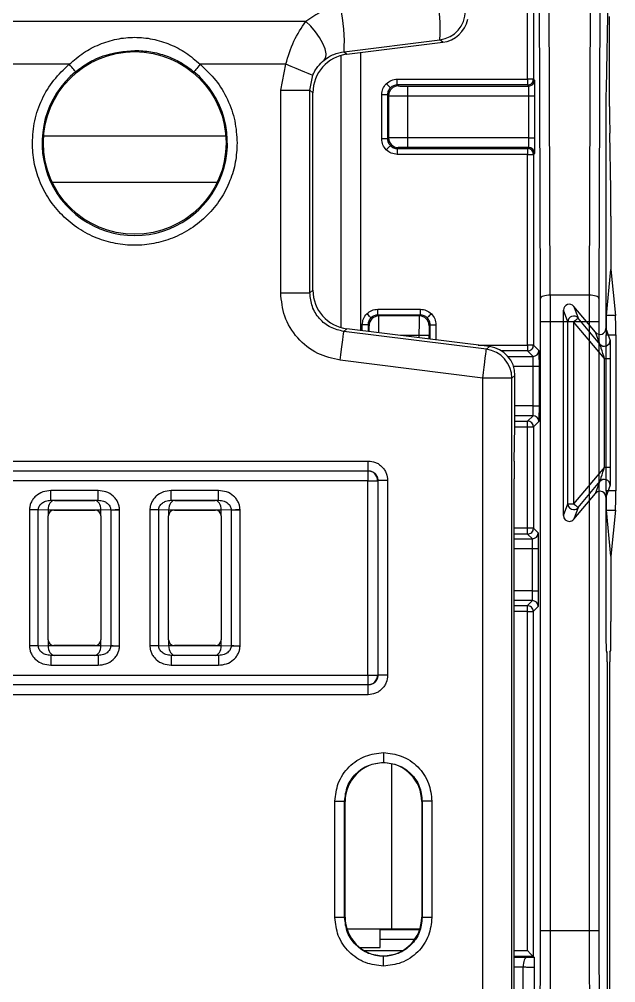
# Model space of a CAD drawing. Header units: inches. Extents: x 897.4 to 914.4, y -8.5 to 2.5.
# Drawn here: x 906.496 to 907.101, y -0.072 to 0.905 of the extents above; entities that cross this region are included whole.
import ezdxf

# ---------------------------------------------------------------- set-up
doc = ezdxf.new("R2010")
doc.units = ezdxf.units.IN
doc.header["$LTSCALE"] = 4
doc.header["$MEASUREMENT"] = 0
doc.layers.get('0').update_dxf_attribs({"linetype": 'CONTINUOUS'})

msp = doc.modelspace()

# ---------------------------------------------------------------- linework, layer by layer
for p, q in [((907.02452, 0.62168), (907.02339, 0.97779)), ((907.03436, 0.62504), (907.03323, 0.98116)), ((907.07495, 0.98116), (907.07382, 0.62504)), ((907.08479, 0.97779), (907.08366, 0.62168)), ((907.01145, 0.84402), (907.01145, 0.96661)), ((907.01735, 0.96661), (907.01735, 0.84402)), ((907.093, 0.94674), (907.0909, 0.83413)), ((906.7867, 0.90259), (906.43998, 0.90259)), ((906.8254, 0.87186), (906.9226, 0.88394)), ((906.82834, 0.86926), (906.92547, 0.8814)), ((906.92547, 0.8814), (906.9226, 0.88394)), ((907.0945, 0.81614), (907.0945, 0.8808)), ((906.8254, 0.87186), (906.82834, 0.86926)), ((906.8423, 0.58922), (906.8423, 0.87101)), ((906.82222, 0.868), (906.82222, 0.59223)), ((906.54706, 0.85913), (906.46027, 0.85913)), ((906.76641, 0.85913), (906.67962, 0.85913)), ((906.76123, 0.83293), (906.76641, 0.85913)), ((906.79076, 0.83293), (906.79372, 0.8479)), ((906.87936, 0.83811), (906.87936, 0.84402)), ((906.87936, 0.84402), (907.01145, 0.84402)), ((907.01145, 0.84402), (907.01145, 0.83811)), ((907.01735, 0.84402), (907.01145, 0.84402)), ((907.01735, 0.84402), (907.01842, 0.84295)), ((906.76123, 0.6273), (906.76123, 0.83293)), ((906.76123, 0.83293), (906.79076, 0.83293)), ((906.79076, 0.6273), (906.79076, 0.83293)), ((906.79385, 0.8302), (906.79076, 0.83293)), ((907.01145, 0.83811), (906.87936, 0.83811)), ((906.87936, 0.83811), (906.88034, 0.83713)), ((906.89018, 0.8272), (906.89018, 0.83704)), ((906.89018, 0.83704), (907.01251, 0.83704)), ((907.01251, 0.83704), (907.01145, 0.83811)), ((906.79385, 0.63003), (906.79385, 0.8302)), ((906.86952, 0.82827), (906.86361, 0.82827)), ((906.86361, 0.78353), (906.86361, 0.82827)), ((906.86952, 0.82827), (906.8705, 0.82729)), ((906.86952, 0.82827), (906.86952, 0.78353)), ((906.8705, 0.82729), (906.8705, 0.78452)), ((906.89018, 0.7846), (906.89018, 0.8272)), ((906.89018, 0.8272), (907.01265, 0.8272)), ((907.01265, 0.8272), (907.01855, 0.8272)), ((907.01265, 0.7846), (907.01265, 0.8272)), ((907.01855, 0.8272), (907.01855, 0.7846)), ((907.09075, 0.80737), (907.09075, 0.59114)), ((906.52101, 0.78641), (906.70567, 0.78641)), ((906.86952, 0.78353), (906.86361, 0.78353)), ((906.8705, 0.78452), (906.86952, 0.78353)), ((907.01265, 0.7846), (906.89018, 0.7846)), ((906.89018, 0.77476), (906.89018, 0.7846)), ((907.01265, 0.7846), (907.01855, 0.7846)), ((907.09572, 0.73184), (907.09465, 0.78937)), ((906.88034, 0.77467), (906.87936, 0.77369)), ((906.87936, 0.77369), (907.01145, 0.77369)), ((906.87936, 0.77369), (906.87936, 0.76779)), ((907.01251, 0.77476), (906.89018, 0.77476)), ((907.01145, 0.77369), (907.01251, 0.77476)), ((907.01145, 0.77369), (907.01145, 0.76779)), ((907.01145, 0.76779), (906.87936, 0.76779)), ((907.01145, 0.76779), (907.01735, 0.76779)), ((907.01145, 0.57433), (907.01145, 0.76779)), ((907.01842, 0.76885), (907.01735, 0.76779)), ((907.01735, 0.76779), (907.01735, 0.57433)), ((906.69678, 0.73917), (906.52989, 0.73917)), ((907.09587, 0.70508), (907.09587, 0.65116)), ((907.0912, 0.60437), (907.09587, 0.65116)), ((907.09587, 0.65116), (907.10054, 0.60437)), ((906.76123, 0.6273), (906.79076, 0.6273)), ((906.79076, 0.6273), (906.79385, 0.63003)), ((907.02455, 0.59813), (907.02452, 0.62168)), ((907.03436, 0.62504), (907.0344, 0.59813)), ((907.07382, 0.62504), (907.03436, 0.62504)), ((907.07382, 0.62504), (907.07378, 0.59813)), ((907.08366, 0.62168), (907.08362, 0.59813)), ((906.85965, 0.60487), (906.85965, 0.61077)), ((906.85965, 0.61077), (906.90276, 0.61077)), ((906.90276, 0.60487), (906.90276, 0.61077)), ((907.05217, 0.59789), (907.0478, 0.60987)), ((907.0478, 0.40154), (907.0478, 0.60987)), ((907.05823, 0.61366), (907.06259, 0.60168)), ((907.08032, 0.58734), (907.05823, 0.61366)), ((906.86063, 0.60389), (906.85965, 0.60487)), ((906.90276, 0.60487), (906.85965, 0.60487)), ((906.90178, 0.60389), (906.86063, 0.60389)), ((906.90276, 0.60487), (906.90178, 0.60389)), ((907.02455, -0.0195), (907.02455, 0.59813)), ((907.0344, 0.59813), (907.02455, 0.59813)), ((907.0344, 0.59813), (907.0344, -0.0195)), ((907.07378, 0.59813), (907.0344, 0.59813)), ((907.05807, 0.59789), (907.05217, 0.59789)), ((907.05217, 0.41352), (907.05217, 0.59789)), ((907.08931, 0.56066), (907.05807, 0.59789)), ((907.05807, 0.59789), (907.05807, 0.41352)), ((907.08468, 0.57536), (907.06259, 0.60168)), ((907.07378, 0.59813), (907.07378, -0.0195)), ((907.08362, 0.59813), (907.07378, 0.59813)), ((907.08362, 0.59813), (907.08362, -0.0195)), ((907.10054, 0.60437), (907.0912, 0.60437)), ((906.82834, 0.59097), (906.82525, 0.58823)), ((906.96962, 0.57019), (906.82525, 0.58823)), ((906.97271, 0.57292), (906.82834, 0.59097)), ((906.84981, 0.59502), (906.8439, 0.59502)), ((906.8439, 0.58902), (906.8439, 0.59502)), ((906.85079, 0.59404), (906.84981, 0.59502)), ((906.84981, 0.59502), (906.84981, 0.58828)), ((906.9126, 0.59502), (906.91162, 0.59404)), ((906.9126, 0.59502), (906.9185, 0.59502)), ((906.9126, 0.58043), (906.9126, 0.59502)), ((906.9185, 0.59502), (906.9185, 0.57969)), ((907.08468, 0.57536), (907.08032, 0.58734)), ((907.09075, 0.59114), (907.09511, 0.57916)), ((906.90169, 0.5842), (906.88246, 0.5842)), ((906.91153, 0.5842), (906.90169, 0.5842)), ((906.90169, 0.5818), (906.90169, 0.5842)), ((906.91153, 0.58057), (906.91153, 0.5842)), ((907.09105, 0.42665), (907.09105, 0.58476)), ((907.09105, 0.58476), (907.10069, 0.58476)), ((907.10069, 0.58476), (907.10069, 0.42665)), ((906.96141, 0.57433), (907.01145, 0.57433)), ((906.96962, 0.57019), (906.97271, 0.57292)), ((907.01145, 0.56843), (906.98507, 0.56843)), ((907.01735, 0.57433), (907.01145, 0.57433)), ((907.01145, 0.57433), (907.01145, 0.56843)), ((907.01693, 0.56294), (907.01145, 0.56843)), ((907.01735, 0.57433), (907.02284, 0.56885)), ((906.96596, 0.54089), (906.82158, 0.55894)), ((906.99138, 0.56294), (907.01693, 0.56294)), ((907.08931, 0.56066), (907.09521, 0.56066)), ((907.08931, 0.45075), (907.08931, 0.56066)), ((907.09521, 0.56066), (907.09521, 0.45075)), ((906.99702, 0.5531), (907.01707, 0.5531)), ((907.01707, 0.5531), (907.02297, 0.5531)), ((907.01707, 0.51264), (907.01707, 0.5531)), ((907.02297, 0.5531), (907.02297, 0.51264)), ((906.96596, -0.47437), (906.96596, 0.54089)), ((906.99548, 0.54089), (906.96596, 0.54089)), ((906.99858, 0.54362), (906.99548, 0.54089)), ((906.99548, -0.47539), (906.99548, 0.54089)), ((906.99858, 0.5099), (906.99858, 0.54362)), ((907.01707, 0.51264), (906.99858, 0.51264)), ((907.01707, 0.51264), (907.02297, 0.51264)), ((907.01693, 0.5028), (906.99857, 0.5028)), ((907.01145, 0.49731), (907.01693, 0.5028)), ((906.99782, 0.45676), (906.99848, 0.49206)), ((906.99847, 0.49141), (907.01145, 0.49141)), ((906.99854, 0.49731), (907.01145, 0.49731)), ((907.01145, 0.49141), (907.01145, 0.49731)), ((907.01145, 0.49141), (907.01735, 0.49141)), ((907.01145, 0.3887), (907.01145, 0.49141)), ((907.02284, 0.49689), (907.01735, 0.49141)), ((907.01735, 0.49141), (907.01735, 0.3887)), ((906.37677, 0.45684), (906.8499, 0.45684)), ((906.8499, 0.44699), (906.8499, 0.45684)), ((907.08931, 0.45075), (907.05807, 0.41352)), ((907.08931, 0.45075), (907.09521, 0.45075)), ((906.37677, 0.44699), (906.8499, 0.44699)), ((906.37703, 0.44673), (906.84965, 0.44673)), ((906.84965, 0.44673), (906.8499, 0.44699)), ((906.84965, 0.44673), (906.84965, 0.43689)), ((906.84965, 0.43689), (906.37703, 0.43689)), ((906.84965, 0.43689), (906.85949, 0.43689)), ((906.84965, 0.23987), (906.84965, 0.43689)), ((906.85975, 0.43715), (906.85949, 0.43689)), ((906.85949, 0.43689), (906.85949, 0.23987)), ((906.85975, 0.43715), (906.85975, 0.23961)), ((906.86959, 0.43715), (906.85975, 0.43715)), ((906.86959, 0.43715), (906.86959, 0.23961)), ((906.99772, -0.09686), (906.99772, 0.43892)), ((907.06259, 0.40973), (907.08468, 0.43605)), ((907.08032, 0.42407), (907.08468, 0.43605)), ((907.09511, 0.43225), (907.09075, 0.42027)), ((906.57632, 0.42688), (906.52832, 0.42688)), ((906.52832, 0.41704), (906.52832, 0.42688)), ((906.57632, 0.41704), (906.57632, 0.42688)), ((906.69836, 0.42688), (906.65036, 0.42688)), ((906.65036, 0.41704), (906.65036, 0.42688)), ((906.69836, 0.41704), (906.69836, 0.42688)), ((907.05823, 0.39775), (907.08032, 0.42407)), ((907.09075, 0.42027), (907.09075, 0.29417)), ((907.10069, 0.42665), (907.09105, 0.42665)), ((906.52832, 0.41704), (906.57632, 0.41704)), ((906.52832, 0.41704), (906.53188, 0.41697)), ((906.53188, 0.41697), (906.57275, 0.41697)), ((906.57275, 0.41697), (906.57632, 0.41704)), ((906.65036, 0.41704), (906.69836, 0.41704)), ((906.65036, 0.41704), (906.65393, 0.41697)), ((906.65393, 0.41697), (906.6948, 0.41697)), ((906.6948, 0.41697), (906.69836, 0.41704)), ((907.0478, 0.40154), (907.05217, 0.41352)), ((907.05217, 0.41352), (907.05807, 0.41352)), ((906.50668, 0.40727), (906.50668, 0.2695)), ((906.5156, 0.40727), (906.50668, 0.40727)), ((906.5156, 0.2695), (906.5156, 0.40727)), ((906.52561, 0.40708), (906.5156, 0.40727)), ((906.57902, 0.40713), (906.52561, 0.40713)), ((906.52561, 0.40708), (906.52561, 0.4011)), ((906.52561, 0.27567), (906.52561, 0.4011)), ((906.53152, 0.407), (906.57311, 0.407)), ((906.58904, 0.40727), (906.57902, 0.40708)), ((906.57902, 0.4011), (906.57902, 0.40708)), ((906.57902, 0.4011), (906.57902, 0.27567)), ((906.58903, 0.40743), (906.58904, 0.40727)), ((906.58904, 0.40727), (906.59796, 0.40727)), ((906.58904, 0.40727), (906.58904, 0.2695)), ((906.59796, 0.40727), (906.59795, 0.4076)), ((906.59796, 0.2695), (906.59796, 0.40727)), ((906.62872, 0.40727), (906.62872, 0.2695)), ((906.63764, 0.40727), (906.62872, 0.40727)), ((906.63764, 0.2695), (906.63764, 0.40727)), ((906.64766, 0.40708), (906.63764, 0.40727)), ((906.70107, 0.40713), (906.64766, 0.40713)), ((906.64766, 0.40708), (906.64766, 0.4011)), ((906.64766, 0.27567), (906.64766, 0.4011)), ((906.65357, 0.407), (906.69516, 0.407)), ((906.71108, 0.40727), (906.70107, 0.40708)), ((906.70107, 0.4011), (906.70107, 0.40708)), ((906.70107, 0.4011), (906.70107, 0.27567)), ((906.71108, 0.40743), (906.71108, 0.40727)), ((906.71108, 0.40727), (906.72, 0.40727)), ((906.71108, 0.40727), (906.71108, 0.2695)), ((906.72, 0.40727), (906.72, 0.4076)), ((906.72, 0.2695), (906.72, 0.40727)), ((907.06259, 0.40973), (907.05823, 0.39775)), ((907.09587, 0.36025), (907.0912, 0.40704)), ((907.0912, 0.40704), (907.10054, 0.40704)), ((907.10054, 0.40704), (907.09587, 0.36025)), ((907.01145, 0.3887), (906.99772, 0.3887)), ((907.01145, 0.3828), (906.99772, 0.3828)), ((907.01145, 0.3828), (907.01145, 0.3887)), ((907.01735, 0.3887), (907.01145, 0.3887)), ((907.01624, 0.378), (907.01145, 0.3828)), ((907.01735, 0.3887), (907.02215, 0.3839)), ((906.99772, 0.378), (907.01624, 0.378)), ((906.99772, 0.36816), (907.01638, 0.36816)), ((907.01638, 0.36816), (907.02228, 0.36816)), ((907.01638, 0.32514), (907.01638, 0.36816)), ((907.02228, 0.36816), (907.02228, 0.32514)), ((907.09587, 0.36025), (907.09587, 0.29417)), ((907.01638, 0.32514), (906.99772, 0.32514)), ((907.01638, 0.32514), (907.02228, 0.32514)), ((907.01624, 0.3153), (906.99772, 0.3153)), ((907.01123, 0.31028), (907.01624, 0.3153)), ((906.99772, 0.31028), (907.01123, 0.31028)), ((907.01123, 0.30438), (906.99772, 0.30438)), ((907.01123, 0.30438), (907.01123, 0.31028)), ((907.01123, 0.30438), (907.01713, 0.30438)), ((907.01123, -0.03962), (907.01123, 0.30438)), ((907.02215, 0.3094), (907.01713, 0.30438)), ((907.01713, 0.30438), (907.01713, -0.04553)), ((906.52561, 0.27567), (906.52561, 0.26969)), ((906.57902, 0.26969), (906.57902, 0.27567)), ((906.64766, 0.27567), (906.64766, 0.26969)), ((906.70107, 0.26969), (906.70107, 0.27567)), ((906.5156, 0.2695), (906.50668, 0.2695)), ((906.5156, 0.2695), (906.52561, 0.26969)), ((906.52561, 0.26964), (906.57902, 0.26964)), ((906.57311, 0.26976), (906.53152, 0.26976)), ((906.57902, 0.26969), (906.58904, 0.2695)), ((906.58904, 0.2695), (906.58903, 0.26933)), ((906.58904, 0.2695), (906.59796, 0.2695)), ((906.59795, 0.26916), (906.59796, 0.2695)), ((906.63764, 0.2695), (906.62872, 0.2695)), ((906.63764, 0.2695), (906.64766, 0.26969)), ((906.64766, 0.26964), (906.70107, 0.26964)), ((906.69516, 0.26976), (906.65357, 0.26976)), ((906.70107, 0.26969), (906.71108, 0.2695)), ((906.71108, 0.2695), (906.71108, 0.26933)), ((906.71108, 0.2695), (906.72, 0.2695)), ((906.72, 0.26916), (906.72, 0.2695)), ((907.091, 0.26465), (907.09185, 0.26296)), ((907.09477, 0.26296), (907.09562, 0.26465)), ((906.53188, 0.25979), (906.52832, 0.25973)), ((906.57632, 0.25973), (906.52832, 0.25973)), ((906.52832, 0.25973), (906.52832, 0.24988)), ((906.57275, 0.25979), (906.53188, 0.25979)), ((906.57632, 0.25973), (906.57275, 0.25979)), ((906.57632, 0.25973), (906.57632, 0.24988)), ((906.65393, 0.25979), (906.65036, 0.25973)), ((906.69836, 0.25973), (906.65036, 0.25973)), ((906.65036, 0.25973), (906.65036, 0.24988)), ((906.6948, 0.25979), (906.65393, 0.25979)), ((906.69836, 0.25973), (906.6948, 0.25979)), ((906.69836, 0.25973), (906.69836, 0.24988)), ((906.52832, 0.24988), (906.57632, 0.24988)), ((906.65036, 0.24988), (906.69836, 0.24988)), ((907.09193, 0.25312), (907.09193, -0.14478)), ((907.09469, -0.14478), (907.09469, 0.25312)), ((906.37703, 0.23987), (906.84965, 0.23987)), ((906.84965, 0.23987), (906.85949, 0.23987)), ((906.84965, 0.23987), (906.84965, 0.23003)), ((906.85949, 0.23987), (906.85975, 0.23961)), ((906.86959, 0.23961), (906.85975, 0.23961)), ((906.8499, 0.22977), (906.37677, 0.22977)), ((906.84965, 0.23003), (906.37703, 0.23003)), ((906.8499, 0.22977), (906.84965, 0.23003)), ((906.8499, 0.21993), (906.8499, 0.22977)), ((906.8499, 0.21993), (906.37677, 0.21993)), ((906.86531, 0.15086), (906.86531, 0.15129)), ((906.87336, 0.14991), (906.87336, -0.01792)), ((906.81618, -0.00602), (906.81618, 0.11192)), ((906.81618, 0.11192), (906.82602, 0.11192)), ((906.82602, -0.00602), (906.82602, 0.11192)), ((906.82645, 0.11149), (906.82602, 0.11192)), ((906.82645, -0.00559), (906.82645, 0.11149)), ((906.90459, 0.11192), (906.90416, 0.11149)), ((906.90416, 0.11149), (906.90416, -0.00559)), ((906.90459, 0.11192), (906.90459, -0.00602)), ((906.91443, 0.11192), (906.90459, 0.11192)), ((906.91443, 0.11192), (906.91443, -0.00602)), ((906.82602, -0.00602), (906.81618, -0.00602)), ((906.82602, -0.00602), (906.82645, -0.00559)), ((906.90416, -0.00559), (906.90459, -0.00602)), ((906.91443, -0.00602), (906.90459, -0.00602)), ((906.87336, -0.01792), (906.82843, -0.01792)), ((906.86213, -0.03642), (906.86213, -0.01792)), ((906.90209, -0.01819), (906.86213, -0.01819)), ((906.90194, -0.01862), (906.86213, -0.01862)), ((906.90218, -0.01792), (906.87336, -0.01792)), ((907.0344, -0.0195), (907.02455, -0.0195)), ((907.07378, -0.0195), (907.0344, -0.0195)), ((907.08362, -0.0195), (907.07378, -0.0195)), ((906.89684, -0.02846), (906.86213, -0.02846)), ((906.84134, -0.03642), (906.86213, -0.03642)), ((906.84603, -0.03962), (906.88459, -0.03962)), ((906.86531, -0.04496), (906.86531, -0.04539)), ((906.99772, -0.03962), (907.01123, -0.03962)), ((907.01713, -0.04553), (906.99772, -0.04553)), ((906.99772, -0.04625), (907.01094, -0.04631)), ((907.01094, -0.04631), (907.01795, -0.04635)), ((907.01713, -0.04553), (907.01795, -0.04635)), ((906.99772, -0.05611), (907.00678, -0.05615)), ((907.00678, -0.09386), (907.00678, -0.05615)), ((907.01814, -0.05638), (907.01814, -0.09363))]:
    msp.add_line(p, q)
at = {"flags": 128}
for points in [[(906.80534, 0.8634), (906.80689, 0.86594), (906.80718, 0.86976), (906.80619, 0.8746), (906.80399, 0.88017), (906.8007, 0.88613), (906.79655, 0.89209), (906.79178, 0.8977), (906.7867, 0.90259)], [(906.55335, 0.85156), (906.55322, 0.85172), (906.55286, 0.85215), (906.55227, 0.85286), (906.55149, 0.8538), (906.55054, 0.85494), (906.54946, 0.85625), (906.54828, 0.85766), (906.54706, 0.85913)], [(906.67962, 0.85913), (906.6784, 0.85766), (906.67722, 0.85625), (906.67614, 0.85494), (906.67519, 0.8538), (906.67441, 0.85286), (906.67382, 0.85215), (906.67346, 0.85172), (906.67333, 0.85156)], [(906.79372, 0.8479), (906.79314, 0.84814), (906.79155, 0.84879), (906.78901, 0.84984), (906.78561, 0.85123), (906.78149, 0.85293), (906.77679, 0.85486), (906.7717, 0.85695), (906.76641, 0.85913)], [(906.8724, 0.83523), (906.87231, 0.83532), (906.87207, 0.83556), (906.87168, 0.83595), (906.87116, 0.83647), (906.87053, 0.8371), (906.86981, 0.83782), (906.86903, 0.8386), (906.86822, 0.8394)], [(906.8724, 0.77657), (906.87231, 0.77649), (906.87207, 0.77624), (906.87168, 0.77585), (906.87116, 0.77533), (906.87053, 0.7747), (906.86981, 0.77399), (906.86903, 0.77321), (906.86822, 0.7724)], [(907.03436, 0.62504), (907.03245, 0.62497), (907.03061, 0.62478), (907.02892, 0.62446), (907.02743, 0.62405), (907.0262, 0.62354), (907.02529, 0.62296), (907.02472, 0.62233), (907.02452, 0.62168)], [(907.08366, 0.62168), (907.08346, 0.62233), (907.08289, 0.62296), (907.08197, 0.62354), (907.08075, 0.62405), (907.07926, 0.62446), (907.07756, 0.62478), (907.07573, 0.62497), (907.07382, 0.62504)], [(906.85269, 0.60198), (906.8526, 0.60207), (906.85236, 0.60232), (906.85197, 0.60271), (906.85145, 0.60322), (906.85082, 0.60386), (906.8501, 0.60457), (906.84932, 0.60535), (906.84851, 0.60616)], [(906.90972, 0.60198), (906.9098, 0.60207), (906.91005, 0.60232), (906.91044, 0.60271), (906.91096, 0.60322), (906.91159, 0.60386), (906.91231, 0.60457), (906.91308, 0.60535), (906.91389, 0.60616)], [(907.06259, 0.60168), (907.0625, 0.60161), (907.06224, 0.60139), (907.06182, 0.60103), (907.06126, 0.60056), (907.06057, 0.59999), (907.05979, 0.59933), (907.05895, 0.59862), (907.05807, 0.59789)], [(906.82158, 0.55894), (906.82229, 0.56462), (906.82298, 0.57009), (906.82361, 0.57513), (906.82416, 0.57956), (906.82462, 0.58321), (906.82496, 0.58593), (906.82517, 0.58763), (906.82525, 0.58823)], [(906.96596, 0.54089), (906.96667, 0.54657), (906.96735, 0.55204), (906.96798, 0.55709), (906.96854, 0.56152), (906.96899, 0.56516), (906.96933, 0.56788), (906.96954, 0.56958), (906.96962, 0.57019)], [(907.05807, 0.41352), (907.05895, 0.41278), (907.05979, 0.41208), (907.06057, 0.41142), (907.06126, 0.41085), (907.06182, 0.41038), (907.06224, 0.41002), (907.0625, 0.4098), (907.06259, 0.40973)], [(906.58903, 0.40743), (906.58971, 0.40745), (906.59055, 0.40746), (906.59155, 0.40748), (906.59267, 0.4075), (906.59389, 0.40752), (906.5952, 0.40755), (906.59656, 0.40757), (906.59795, 0.4076)], [(906.71108, 0.40743), (906.71176, 0.40745), (906.7126, 0.40746), (906.71359, 0.40748), (906.71471, 0.4075), (906.71594, 0.40752), (906.71725, 0.40755), (906.71861, 0.40757), (906.72, 0.4076)], [(906.59795, 0.26916), (906.59656, 0.26919), (906.5952, 0.26922), (906.59389, 0.26924), (906.59267, 0.26926), (906.59155, 0.26928), (906.59055, 0.2693), (906.58971, 0.26932), (906.58903, 0.26933)], [(906.72, 0.26916), (906.71861, 0.26919), (906.71725, 0.26922), (906.71594, 0.26924), (906.71471, 0.26926), (906.71359, 0.26928), (906.7126, 0.2693), (906.71176, 0.26932), (906.71108, 0.26933)], [(907.01094, -0.04631), (907.01013, -0.04651), (907.00935, -0.04708), (907.00863, -0.04799), (907.00801, -0.04922), (907.00749, -0.0507), (907.0071, -0.0524), (907.00686, -0.05424), (907.00678, -0.05615)]]:
    msp.add_lwpolyline(points, dxfattribs=at)
msp.add_circle((906.61334, 0.77933), 0.09261)
for centre, radius, start, end in [((906.76392, 0.89413), 0.15901, 356.32263, 12.86193), ((906.66671, 0.88205), 0.15902, 356.32277, 12.8618), ((906.91894, 0.91324), 0.02953, 277.1296, 359.99545), ((906.61334, 0.77933), 0.09389, 129.70971, 50.29029), ((907.01251, 0.84295), 0.00591, 270.00059, 359.99941), ((906.88034, 0.82729), 0.00984, 90.00779, 179.99392), ((908.88471, 0.8127), 1.79022, 179.89013, 180.74666), ((906.88034, 0.78452), 0.00984, 180.00606, 269.99564), ((907.01251, 0.76885), 0.00591, 0.00955, 89.99045), ((906.86063, 0.59404), 0.00984, 90.0035, 179.99735), ((906.90177, 0.59404), 0.00984, 0.00265, 89.99565), ((907.05807, 0.59789), 0.00591, 40.01953, 179.97877), ((907.0892, 0.57916), 0.00591, 220.02326, 359.98177), ((906.96596, 0.54089), 0.02953, 0.00439, 82.87056), ((907.01693, 0.56885), 0.00591, 270.00955, 359.99045), ((907.01693, 0.49689), 0.00591, 0.00059, 89.99941), ((906.84964, 0.43689), 0.00984, 0.00265, 89.9965), ((907.0892, 0.43225), 0.00591, 0.02032, 139.98035), ((907.05807, 0.41352), 0.00591, 180.02669, 269.99039), ((907.05807, 0.41352), 0.0059, 269.98026, 319.9868), ((907.01624, 0.3839), 0.00591, 270.01095, 359.98905), ((907.01624, 0.3094), 0.00591, 0.00199, 89.99801), ((906.84964, 0.23987), 0.00984, 270.0035, 359.99735)]:
    msp.add_arc(centre, radius, start, end)
for centre, major_axis, ratio, start_param, end_param in [((906.92181, 0.9107), (-0.02214, 0.01954), 0.999932, 2.418406, 3.661574), ((907.09424, 0.8808), (0, 0.02953), 0.008726, 4.712389, 5.846871), ((906.83323, 0.8302), (0.02952, -0.02606), 0.999932, 2.418406, 3.86478), ((907.09101, 0.80737), (0, 0.02953), 0.008727, 0.436332, 1.570796), ((907.09561, 0.70508), (0, 0.02953), 0.008727, 4.712353, 5.84685), ((906.83323, 0.63003), (0.02952, 0.02606), 0.999932, 2.418406, 3.86478), ((907.05371, 0.60987), (-0.00202, 0.00555), 0.999675, 5.061559, 7.504811), ((907.09122, 0.58476), (0, 0.01969), 0.008727, 0.08727, 1.570796), ((907.10052, 0.58476), (0, 0.01969), 0.008727, 4.712389, 6.195916), ((907.08484, 0.59114), (0.00202, -0.00555), 0.999675, 5.061559, 7.504811), ((906.96905, 0.54362), (-0.02214, -0.01954), 0.999932, 2.418406, 3.86478), ((906.99841, 0.5099), (0, 0.01969), 0.008727, 3.577925, 4.712389), ((906.99789, 0.43892), (0, 0.01969), 0.008727, 0.436332, 1.570796), ((907.08484, 0.42027), (0.00202, 0.00555), 0.999675, 0.348961, 1.221626), ((907.08484, 0.42027), (0.00202, 0.00555), 0.999675, 5.061559, 6.632147), ((907.09122, 0.42665), (0, 0.01969), 0.008727, 1.570796, 3.054323), ((907.10052, 0.42665), (0, 0.01969), 0.008727, 3.228862, 4.712389), ((906.53188, 0.40713), (0.00009, 0.00984), 0.637023, 0.014687, 1.579276), ((906.57275, 0.40713), (-0.00009, 0.00984), 0.637023, 4.703909, 6.268498), ((906.65393, 0.40713), (0.00009, 0.00984), 0.637023, 0.014687, 1.579276), ((906.6948, 0.40713), (-0.00009, 0.00984), 0.637023, 4.703909, 6.268498), ((906.53152, 0.4011), (-0.00418, 0.00418), 0.999924, 5.497825, 7.068545), ((906.57311, 0.4011), (-0.00418, -0.00418), 0.999924, 2.356233, 3.926953), ((906.65357, 0.4011), (-0.00418, 0.00418), 0.999924, 5.497825, 7.068545), ((906.69516, 0.4011), (-0.00418, -0.00418), 0.999924, 2.356233, 3.926953), ((907.05371, 0.40154), (-0.00202, -0.00555), 0.999675, 5.061559, 6.632147), ((907.05371, 0.40154), (-0.00202, -0.00555), 0.999675, 0.348961, 1.221626), ((907.09101, 0.29417), (0, 0.02953), 0.008727, 1.570796, 3.124139), ((907.09561, 0.29417), (0, 0.02953), 0.008727, 3.159046, 4.712389), ((906.53152, 0.27567), (-0.00418, -0.00418), 0.999924, 5.497825, 7.068545), ((906.57311, 0.27567), (-0.00418, 0.00418), 0.999924, 2.356233, 3.926953), ((906.65357, 0.27567), (-0.00418, -0.00418), 0.999924, 5.497825, 7.068545), ((906.69516, 0.27567), (-0.00418, 0.00418), 0.999924, 2.356233, 3.926953), ((906.53188, 0.26964), (-0.00009, 0.00984), 0.637023, 1.562317, 3.126906), ((906.57275, 0.26964), (0.00009, 0.00984), 0.637023, 3.15628, 4.720869), ((906.65393, 0.26964), (-0.00009, 0.00984), 0.637023, 1.562317, 3.126906), ((906.6948, 0.26964), (0.00009, 0.00984), 0.637023, 3.15628, 4.720869), ((907.09184, 0.25312), (0, 0.00984), 0.008727, 4.712389, 6.265732), ((907.09477, 0.25312), (0, 0.00984), 0.008727, 0.017453, 1.570796), ((906.86582, 0.11149), (0.02784, -0.02784), 0.999924, 2.369285, 3.926953), ((906.86479, 0.11149), (-0.02784, -0.02784), 0.999924, 2.356233, 3.913901), ((906.86582, -0.00559), (0.02784, 0.02784), 0.999924, 2.356233, 3.9139), ((906.86479, -0.00559), (-0.02784, 0.02784), 0.999924, 2.369284, 3.926953)]:
    msp.add_ellipse(centre, major_axis=major_axis, ratio=ratio, start_param=start_param, end_param=end_param)
for points, knots in [([(906.82174, 0.91745), (906.81533, 0.91616), (906.80225, 0.91352), (906.79195, 0.90628), (906.7867, 0.90259)], [0, 0, 0, 0, 0.489925, 1, 1, 1, 1]), ([(906.76641, 0.85913), (906.76884, 0.86719), (906.77373, 0.88344), (906.78235, 0.89617), (906.7867, 0.90259)], [0, 0, 0, 0, 0.496003, 1, 1, 1, 1]), ([(906.54706, 0.85913), (906.55175, 0.86317), (906.56105, 0.87119), (906.57746, 0.87973), (906.59497, 0.88523), (906.61331, 0.88703), (906.63165, 0.88524), (906.64916, 0.87975), (906.66559, 0.87121), (906.67492, 0.86318), (906.67962, 0.85913)], [0, 0, 0, 0, 0.125848, 0.249824, 0.376423, 0.499865, 0.623091, 0.749613, 0.873859, 1, 1, 1, 1]), ([(906.55335, 0.85156), (906.55769, 0.85483), (906.56352, 0.85923), (906.57309, 0.86426), (906.58797, 0.8708), (906.60246, 0.87216), (906.61334, 0.87318)], [0, 0, 0, 0, 0.250211, 0.335538, 0.50093, 1, 1, 1, 1]), ([(906.61334, 0.87318), (906.61876, 0.87292), (906.62962, 0.87238), (906.64533, 0.86801), (906.66023, 0.86137), (906.66895, 0.85483), (906.67333, 0.85156)], [0, 0, 0, 0, 0.2490562, 0.499521, 0.7490411, 1, 1, 1, 1]), ([(906.80534, 0.8634), (906.80834, 0.86553), (906.81394, 0.86949), (906.82177, 0.87111), (906.8254, 0.87186)], [0, 0, 0, 0, 0.536985, 1, 1, 1, 1]), ([(906.79372, 0.8479), (906.79443, 0.84944), (906.79593, 0.85271), (906.79976, 0.85835), (906.80314, 0.8614), (906.80534, 0.8634)], [0, 0, 0, 0, 0.23621, 0.500791, 1, 1, 1, 1]), ([(906.5096, 0.77933), (906.51007, 0.78692), (906.51099, 0.80211), (906.51882, 0.8238), (906.53052, 0.84355), (906.54159, 0.85398), (906.54706, 0.85913)], [0, 0, 0, 0, 0.24996, 0.500037, 0.753051, 1, 1, 1, 1]), ([(906.67962, 0.85913), (906.68516, 0.85392), (906.69625, 0.8435), (906.70794, 0.82363), (906.71566, 0.80201), (906.71661, 0.78683), (906.71708, 0.77933)], [0, 0, 0, 0, 0.249962, 0.500035, 0.753053, 1, 1, 1, 1]), ([(906.86822, 0.8394), (906.86985, 0.84073), (906.8731, 0.84337), (906.87727, 0.8438), (906.87936, 0.84402)], [0, 0, 0, 0, 0.499996, 1, 1, 1, 1]), ([(907.01145, 0.83811), (907.01222, 0.8382), (907.01377, 0.83838), (907.01572, 0.83974), (907.01708, 0.84169), (907.01726, 0.84324), (907.01735, 0.84402)], [0, 0, 0, 0, 0.250002, 0.500015, 0.749988, 1, 1, 1, 1]), ([(907.01842, 0.84295), (907.01843, 0.84272), (907.01846, 0.84238), (907.01849, 0.84041), (907.01851, 0.83838), (907.01853, 0.83588), (907.01855, 0.83223), (907.01855, 0.82917), (907.01855, 0.8272)], [0, 0, 0, 0, 0.23957, 0.368287, 0.500012, 0.62872, 0.760445, 1, 1, 1, 1]), ([(906.86361, 0.82827), (906.86383, 0.83035), (906.86426, 0.83452), (906.8669, 0.83778), (906.86822, 0.8394)], [0, 0, 0, 0, 0.500005, 1, 1, 1, 1]), ([(906.8724, 0.83523), (906.87197, 0.83475), (906.87111, 0.83378), (906.87021, 0.83206), (906.86962, 0.8302), (906.86955, 0.82891), (906.86952, 0.82827)], [0, 0, 0, 0, 0.250042, 0.500011, 0.749995, 1, 1, 1, 1]), ([(906.87936, 0.83811), (906.87871, 0.83807), (906.87742, 0.838), (906.87557, 0.83741), (906.87384, 0.83652), (906.87288, 0.83566), (906.8724, 0.83523)], [0, 0, 0, 0, 0.2499993, 0.5000103, 0.7500019, 1, 1, 1, 1]), ([(906.88034, 0.83713), (906.88048, 0.83712), (906.88077, 0.8371), (906.88273, 0.83707), (906.88476, 0.83706), (906.88704, 0.83705), (906.88895, 0.83705), (906.89018, 0.83704)], [0, 0, 0, 0, 0.249023, 0.499651, 0.628461, 0.760272, 1, 1, 1, 1]), ([(907.01265, 0.8272), (907.01264, 0.82849), (907.01261, 0.83105), (907.01258, 0.83429), (907.01255, 0.83657), (907.01252, 0.83689), (907.01251, 0.83704)], [0, 0, 0, 0, 0.250016, 0.499986, 0.749998, 1, 1, 1, 1]), ([(906.8705, 0.82729), (906.87081, 0.82728), (906.87144, 0.82727), (906.876, 0.82725), (906.88249, 0.82722), (906.88762, 0.82721), (906.89018, 0.8272)], [0, 0, 0, 0, 0.250001, 0.500001, 0.750001, 1, 1, 1, 1]), ([(906.86822, 0.7724), (906.8669, 0.77403), (906.86426, 0.77728), (906.86383, 0.78145), (906.86361, 0.78353)], [0, 0, 0, 0, 0.500015, 1, 1, 1, 1]), ([(906.86952, 0.78353), (906.86955, 0.78289), (906.86962, 0.7816), (906.87021, 0.77975), (906.87111, 0.77802), (906.87197, 0.77706), (906.8724, 0.77657)], [0, 0, 0, 0, 0.250003, 0.499985, 0.750019, 1, 1, 1, 1]), ([(906.89018, 0.7846), (906.88762, 0.78459), (906.88249, 0.78458), (906.876, 0.78456), (906.87144, 0.78454), (906.87081, 0.78452), (906.8705, 0.78452)], [0, 0, 0, 0, 0.249999, 0.499999, 0.749999, 1, 1, 1, 1]), ([(907.01251, 0.77476), (907.01252, 0.77492), (907.01255, 0.77523), (907.01258, 0.77751), (907.01261, 0.78075), (907.01264, 0.78332), (907.01265, 0.7846)], [0, 0, 0, 0, 0.250009, 0.500006, 0.750015, 1, 1, 1, 1]), ([(907.01855, 0.7846), (907.01855, 0.78263), (907.01855, 0.7796), (907.01853, 0.77595), (907.01851, 0.77345), (907.01849, 0.77141), (907.01846, 0.76943), (907.01843, 0.76908), (907.01842, 0.76885)], [0, 0, 0, 0, 0.239559, 0.36826, 0.499991, 0.628709, 0.760426, 1, 1, 1, 1]), ([(906.71708, 0.77933), (906.71673, 0.77281), (906.71604, 0.75977), (906.71015, 0.7404), (906.7007, 0.72195), (906.68719, 0.70548), (906.67347, 0.69424), (906.66127, 0.68711), (906.6489, 0.68148), (906.6329, 0.67679), (906.61335, 0.67499), (906.59378, 0.67679), (906.57442, 0.68247), (906.55597, 0.69198), (906.5395, 0.70547), (906.52825, 0.7192), (906.52112, 0.7314), (906.51552, 0.74377), (906.51064, 0.75977), (906.50995, 0.77281), (906.5096, 0.77933)], [0, 0, 0, 0, 0.059977, 0.119983, 0.184938, 0.249957, 0.314911, 0.347284, 0.380016, 0.439976, 0.5, 0.559959, 0.619983, 0.684937, 0.749957, 0.814911, 0.847283, 0.880016, 0.939991, 1, 1, 1, 1]), ([(906.87936, 0.76779), (906.87727, 0.768), (906.8731, 0.76843), (906.86985, 0.77108), (906.86822, 0.7724)], [0, 0, 0, 0, 0.500022, 1, 1, 1, 1]), ([(906.8724, 0.77657), (906.87288, 0.77614), (906.87384, 0.77528), (906.87557, 0.77439), (906.87742, 0.7738), (906.87871, 0.77373), (906.87936, 0.77369)], [0, 0, 0, 0, 0.250038, 0.500021, 0.750002, 1, 1, 1, 1]), ([(906.89018, 0.77476), (906.8889, 0.77476), (906.88633, 0.77475), (906.8836, 0.77474), (906.88194, 0.77472), (906.8807, 0.7747), (906.88048, 0.77468), (906.88034, 0.77467)], [0, 0, 0, 0, 0.2490153, 0.4996401, 0.6284504, 0.7602591, 1, 1, 1, 1]), ([(907.01735, 0.76779), (907.01726, 0.76856), (907.01708, 0.77011), (907.01572, 0.77206), (907.01377, 0.77343), (907.01222, 0.7736), (907.01145, 0.77369)], [0, 0, 0, 0, 0.2500014, 0.5000175, 0.7500204, 1, 1, 1, 1]), ([(906.82158, 0.55894), (906.81372, 0.56074), (906.79744, 0.56449), (906.77739, 0.58074), (906.76375, 0.60265), (906.76205, 0.61927), (906.76123, 0.6273)], [0, 0, 0, 0, 0.241649, 0.499999, 0.758353, 1, 1, 1, 1]), ([(906.82525, 0.58823), (906.82059, 0.58932), (906.81129, 0.59149), (906.80003, 0.60073), (906.79226, 0.61305), (906.79126, 0.62255), (906.79076, 0.6273)], [0, 0, 0, 0, 0.2500055, 0.5000025, 0.7499942, 1, 1, 1, 1]), ([(906.8439, 0.59502), (906.84412, 0.59711), (906.84455, 0.60128), (906.84719, 0.60453), (906.84851, 0.60616)], [0, 0, 0, 0, 0.500005, 1, 1, 1, 1]), ([(906.84851, 0.60616), (906.85014, 0.60748), (906.85339, 0.61013), (906.85756, 0.61056), (906.85965, 0.61077)], [0, 0, 0, 0, 0.500007, 1, 1, 1, 1]), ([(906.90276, 0.61077), (906.90484, 0.61056), (906.90901, 0.61013), (906.91226, 0.60748), (906.91389, 0.60616)], [0, 0, 0, 0, 0.500004, 1, 1, 1, 1]), ([(906.91389, 0.60616), (906.91521, 0.60453), (906.91786, 0.60128), (906.91829, 0.59711), (906.9185, 0.59502)], [0, 0, 0, 0, 0.499995, 1, 1, 1, 1]), ([(906.85269, 0.60198), (906.85226, 0.6015), (906.8514, 0.60054), (906.85051, 0.59881), (906.84992, 0.59696), (906.84984, 0.59567), (906.84981, 0.59502)], [0, 0, 0, 0, 0.249982, 0.500009, 0.749997, 1, 1, 1, 1]), ([(906.85965, 0.60487), (906.85901, 0.60483), (906.85772, 0.60476), (906.85586, 0.60417), (906.85413, 0.60327), (906.85317, 0.60241), (906.85269, 0.60198)], [0, 0, 0, 0, 0.2499993, 0.5000103, 0.7500019, 1, 1, 1, 1]), ([(906.86071, 0.58692), (906.8607, 0.58854), (906.86069, 0.59272), (906.86067, 0.59837), (906.86065, 0.60294), (906.86064, 0.60357), (906.86063, 0.60389)], [0, 0, 0, 0, 0.17519, 0.450132, 0.72506, 1, 1, 1, 1]), ([(906.90169, 0.5842), (906.9017, 0.58677), (906.90171, 0.5919), (906.90173, 0.59838), (906.90175, 0.60294), (906.90177, 0.60357), (906.90178, 0.60389)], [0, 0, 0, 0, 0.25, 0.500004, 0.749997, 1, 1, 1, 1]), ([(906.90972, 0.60198), (906.90923, 0.60241), (906.90827, 0.60327), (906.90654, 0.60417), (906.90469, 0.60476), (906.9034, 0.60483), (906.90276, 0.60487)], [0, 0, 0, 0, 0.249983, 0.499991, 0.750001, 1, 1, 1, 1]), ([(906.9126, 0.59502), (906.91256, 0.59567), (906.91249, 0.59696), (906.9119, 0.59881), (906.91101, 0.60054), (906.91015, 0.6015), (906.90972, 0.60198)], [0, 0, 0, 0, 0.250003, 0.499985, 0.750019, 1, 1, 1, 1]), ([(906.85087, 0.58815), (906.85086, 0.58921), (906.85085, 0.59085), (906.85084, 0.59244), (906.85082, 0.59368), (906.8508, 0.5939), (906.85079, 0.59404)], [0, 0, 0, 0, 0.319143, 0.494426, 0.673791, 1, 1, 1, 1]), ([(906.91162, 0.59404), (906.91161, 0.5939), (906.91158, 0.59361), (906.91156, 0.59165), (906.91155, 0.58963), (906.91153, 0.58734), (906.91153, 0.58543), (906.91153, 0.5842)], [0, 0, 0, 0, 0.249024, 0.499656, 0.628447, 0.760259, 1, 1, 1, 1]), ([(907.09511, 0.57916), (907.09511, 0.57908), (907.09513, 0.57891), (907.09515, 0.57779), (907.09517, 0.57604), (907.09519, 0.57269), (907.09521, 0.56745), (907.09521, 0.56293), (907.09521, 0.56066)], [0, 0, 0, 0, 0.092835, 0.191598, 0.305383, 0.433135, 0.715817, 1, 1, 1, 1]), ([(907.01145, 0.56843), (907.01222, 0.56851), (907.01377, 0.56869), (907.01572, 0.57006), (907.01708, 0.57201), (907.01726, 0.57356), (907.01735, 0.57433)], [0, 0, 0, 0, 0.250002, 0.500015, 0.749988, 1, 1, 1, 1]), ([(907.02284, 0.56885), (907.02285, 0.56862), (907.02288, 0.56827), (907.02291, 0.56631), (907.02293, 0.56428), (907.02295, 0.56178), (907.02297, 0.55812), (907.02297, 0.55507), (907.02297, 0.5531)], [0, 0, 0, 0, 0.239566, 0.368284, 0.500009, 0.628718, 0.760444, 1, 1, 1, 1]), ([(907.08931, 0.56066), (907.08821, 0.56417), (907.08672, 0.56894), (907.08523, 0.57372), (907.08482, 0.57497), (907.08471, 0.5753), (907.08469, 0.57534), (907.08468, 0.57536)], [0, 0, 0, 0, 0.6274068, 0.8536359, 0.9338782, 0.9681373, 1, 1, 1, 1]), ([(907.01707, 0.5531), (907.01705, 0.55438), (907.01703, 0.55695), (907.017, 0.56019), (907.01696, 0.56247), (907.01694, 0.56278), (907.01693, 0.56294)], [0, 0, 0, 0, 0.249982, 0.499988, 0.750004, 1, 1, 1, 1]), ([(907.01693, 0.5028), (907.01694, 0.50296), (907.01696, 0.50327), (907.017, 0.50555), (907.01703, 0.50879), (907.01705, 0.51136), (907.01707, 0.51264)], [0, 0, 0, 0, 0.2499977, 0.4999859, 0.7499863, 1, 1, 1, 1]), ([(907.02297, 0.51264), (907.02297, 0.51067), (907.02297, 0.50764), (907.02295, 0.50399), (907.02293, 0.50149), (907.02291, 0.49945), (907.02288, 0.49747), (907.02285, 0.49712), (907.02284, 0.49689)], [0, 0, 0, 0, 0.239554, 0.368274, 0.500003, 0.628717, 0.760431, 1, 1, 1, 1]), ([(907.01735, 0.49141), (907.01726, 0.49218), (907.01708, 0.49373), (907.01572, 0.49568), (907.01377, 0.49705), (907.01222, 0.49723), (907.01145, 0.49731)], [0, 0, 0, 0, 0.2500014, 0.5000175, 0.7500204, 1, 1, 1, 1]), ([(906.8499, 0.45684), (906.85238, 0.45657), (906.85619, 0.45617), (906.86078, 0.45372), (906.8639, 0.45119), (906.86646, 0.44805), (906.86891, 0.44346), (906.86932, 0.43963), (906.86959, 0.43715)], [0, 0, 0, 0, 0.2394428, 0.3682189, 0.5, 0.6287675, 0.7605546, 1, 1, 1, 1]), ([(907.08468, 0.43605), (907.08469, 0.43607), (907.08471, 0.43611), (907.08482, 0.43644), (907.08523, 0.43769), (907.08672, 0.44247), (907.08821, 0.44724), (907.08931, 0.45075)], [0, 0, 0, 0, 0.031859, 0.066114, 0.146354, 0.37259, 1, 1, 1, 1]), ([(907.09521, 0.45075), (907.09521, 0.44839), (907.09521, 0.44385), (907.09519, 0.43867), (907.09517, 0.43538), (907.09515, 0.43364), (907.09513, 0.43249), (907.09511, 0.43233), (907.09511, 0.43225)], [0, 0, 0, 0, 0.2950177, 0.5669861, 0.6919008, 0.8084078, 0.9060718, 1, 1, 1, 1]), ([(906.8499, 0.44699), (906.85119, 0.44685), (906.85377, 0.44655), (906.85703, 0.44427), (906.8593, 0.44102), (906.8596, 0.43844), (906.85975, 0.43715)], [0, 0, 0, 0, 0.250014, 0.499987, 0.749978, 1, 1, 1, 1]), ([(906.52832, 0.42688), (906.52561, 0.42662), (906.52004, 0.42607), (906.51391, 0.42232), (906.51012, 0.41817), (906.50814, 0.41468), (906.50689, 0.41099), (906.50675, 0.40851), (906.50668, 0.40727)], [0, 0, 0, 0, 0.2504598, 0.5146312, 0.6421346, 0.7701616, 0.8847877, 1, 1, 1, 1]), ([(906.59795, 0.4076), (906.59786, 0.40881), (906.59766, 0.41127), (906.5964, 0.41487), (906.59439, 0.41832), (906.59062, 0.4224), (906.58451, 0.42609), (906.579, 0.42662), (906.57632, 0.42688)], [0, 0, 0, 0, 0.113883, 0.230008, 0.35504, 0.48542, 0.749403, 1, 1, 1, 1]), ([(906.65036, 0.42688), (906.64765, 0.42662), (906.64209, 0.42607), (906.63596, 0.42232), (906.63217, 0.41817), (906.63019, 0.41468), (906.62894, 0.41099), (906.62879, 0.40851), (906.62872, 0.40727)], [0, 0, 0, 0, 0.2504598, 0.5146312, 0.6421346, 0.7701616, 0.8847877, 1, 1, 1, 1]), ([(906.72, 0.4076), (906.7199, 0.40881), (906.71971, 0.41127), (906.71845, 0.41487), (906.71644, 0.41832), (906.71266, 0.4224), (906.70656, 0.42609), (906.70105, 0.42662), (906.69836, 0.42688)], [0, 0, 0, 0, 0.113882, 0.230009, 0.355039, 0.485422, 0.749395, 1, 1, 1, 1]), ([(906.5156, 0.40727), (906.51564, 0.40789), (906.51573, 0.40916), (906.51647, 0.41101), (906.51766, 0.41275), (906.51969, 0.41465), (906.52323, 0.41656), (906.52643, 0.41686), (906.52832, 0.41704)], [0, 0, 0, 0, 0.101731, 0.209144, 0.324934, 0.451309, 0.675819, 1, 1, 1, 1]), ([(906.57632, 0.41704), (906.57819, 0.41686), (906.58135, 0.41657), (906.58486, 0.41469), (906.5869, 0.41284), (906.5881, 0.41112), (906.58886, 0.40931), (906.58898, 0.40805), (906.58903, 0.40743)], [0, 0, 0, 0, 0.323728, 0.548244, 0.674893, 0.790906, 0.898387, 1, 1, 1, 1]), ([(906.63764, 0.40727), (906.63769, 0.40789), (906.63778, 0.40916), (906.63852, 0.41101), (906.6397, 0.41275), (906.64174, 0.41465), (906.64527, 0.41656), (906.64847, 0.41686), (906.65036, 0.41704)], [0, 0, 0, 0, 0.101731, 0.209144, 0.324934, 0.451309, 0.675819, 1, 1, 1, 1]), ([(906.69836, 0.41704), (906.70023, 0.41686), (906.7034, 0.41657), (906.70691, 0.41469), (906.70895, 0.41284), (906.71014, 0.41112), (906.71091, 0.40931), (906.71103, 0.40805), (906.71108, 0.40743)], [0, 0, 0, 0, 0.323732, 0.548246, 0.674899, 0.790911, 0.898388, 1, 1, 1, 1]), ([(907.01145, 0.3828), (907.01222, 0.38288), (907.01377, 0.38306), (907.01572, 0.38443), (907.01708, 0.38638), (907.01726, 0.38793), (907.01735, 0.3887)], [0, 0, 0, 0, 0.250002, 0.500015, 0.749988, 1, 1, 1, 1]), ([(907.02215, 0.3839), (907.02217, 0.38368), (907.02219, 0.38333), (907.02222, 0.38136), (907.02225, 0.37934), (907.02226, 0.37683), (907.02228, 0.37318), (907.02228, 0.37013), (907.02228, 0.36816)], [0, 0, 0, 0, 0.239566, 0.368283, 0.500008, 0.628718, 0.760444, 1, 1, 1, 1]), ([(907.01638, 0.36816), (907.01637, 0.36944), (907.01634, 0.372), (907.01631, 0.37525), (907.01628, 0.37753), (907.01625, 0.37784), (907.01624, 0.378)], [0, 0, 0, 0, 0.2499822, 0.4999883, 0.7500041, 1, 1, 1, 1]), ([(907.01624, 0.3153), (907.01625, 0.31546), (907.01628, 0.31577), (907.01631, 0.31805), (907.01634, 0.3213), (907.01637, 0.32386), (907.01638, 0.32514)], [0, 0, 0, 0, 0.2499977, 0.499986, 0.7499861, 1, 1, 1, 1]), ([(907.02228, 0.32514), (907.02228, 0.32317), (907.02228, 0.32014), (907.02226, 0.31649), (907.02225, 0.314), (907.02222, 0.31195), (907.02219, 0.30997), (907.02217, 0.30962), (907.02215, 0.3094)], [0, 0, 0, 0, 0.2395548, 0.368275, 0.4999857, 0.6287161, 0.7604307, 1, 1, 1, 1]), ([(907.01713, 0.30438), (907.01704, 0.30515), (907.01686, 0.3067), (907.0155, 0.30865), (907.01355, 0.31002), (907.012, 0.31019), (907.01123, 0.31028)], [0, 0, 0, 0, 0.25001, 0.499994, 0.749996, 1, 1, 1, 1]), ([(906.50668, 0.2695), (906.50675, 0.26827), (906.5069, 0.26579), (906.50812, 0.26213), (906.5101, 0.25862), (906.51388, 0.25446), (906.52004, 0.25069), (906.52561, 0.25015), (906.52832, 0.24988)], [0, 0, 0, 0, 0.1138103, 0.2297922, 0.3548896, 0.4853371, 0.7495247, 1, 1, 1, 1]), ([(906.52832, 0.25973), (906.52643, 0.2599), (906.52323, 0.2602), (906.51969, 0.26212), (906.51766, 0.26401), (906.51647, 0.26575), (906.51573, 0.2676), (906.51564, 0.26888), (906.5156, 0.2695)], [0, 0, 0, 0, 0.324131, 0.548687, 0.675051, 0.790824, 0.898237, 1, 1, 1, 1]), ([(906.58903, 0.26933), (906.58898, 0.26872), (906.58886, 0.26746), (906.5881, 0.26564), (906.5869, 0.26393), (906.58486, 0.26207), (906.58135, 0.26019), (906.57819, 0.2599), (906.57632, 0.25973)], [0, 0, 0, 0, 0.1015802, 0.2090848, 0.3250968, 0.4517564, 0.6762401, 1, 1, 1, 1]), ([(906.57632, 0.24988), (906.579, 0.25014), (906.58451, 0.25068), (906.59059, 0.25435), (906.59437, 0.25842), (906.59638, 0.26185), (906.59768, 0.26548), (906.59786, 0.26793), (906.59795, 0.26916)], [0, 0, 0, 0, 0.250582, 0.514548, 0.641978, 0.769945, 0.884719, 1, 1, 1, 1]), ([(906.62872, 0.2695), (906.6288, 0.26827), (906.62895, 0.26579), (906.63017, 0.26213), (906.63215, 0.25862), (906.63593, 0.25446), (906.64209, 0.25069), (906.64765, 0.25015), (906.65036, 0.24988)], [0, 0, 0, 0, 0.1138103, 0.2297922, 0.3548896, 0.4853371, 0.7495247, 1, 1, 1, 1]), ([(906.65036, 0.25973), (906.64847, 0.2599), (906.64527, 0.2602), (906.64174, 0.26212), (906.6397, 0.26401), (906.63852, 0.26575), (906.63778, 0.2676), (906.63769, 0.26888), (906.63764, 0.2695)], [0, 0, 0, 0, 0.324131, 0.548687, 0.675051, 0.790824, 0.898237, 1, 1, 1, 1]), ([(906.71108, 0.26933), (906.71103, 0.26872), (906.71091, 0.26746), (906.71014, 0.26564), (906.70895, 0.26393), (906.70691, 0.26207), (906.7034, 0.26019), (906.70023, 0.2599), (906.69836, 0.25973)], [0, 0, 0, 0, 0.1015796, 0.2090866, 0.3250979, 0.4517511, 0.6762267, 1, 1, 1, 1]), ([(906.69836, 0.24988), (906.70105, 0.25014), (906.70656, 0.25068), (906.71263, 0.25435), (906.71642, 0.25842), (906.71843, 0.26185), (906.71972, 0.26548), (906.71991, 0.26793), (906.72, 0.26916)], [0, 0, 0, 0, 0.25059, 0.514547, 0.641979, 0.769947, 0.884719, 1, 1, 1, 1]), ([(906.86959, 0.23961), (906.86932, 0.23714), (906.86892, 0.23333), (906.86647, 0.22874), (906.86394, 0.22562), (906.8608, 0.22306), (906.85622, 0.2206), (906.85238, 0.22019), (906.8499, 0.21993)], [0, 0, 0, 0, 0.239446, 0.368227, 0.499998, 0.628773, 0.760557, 1, 1, 1, 1]), ([(906.85975, 0.23961), (906.8596, 0.23832), (906.8593, 0.23574), (906.85703, 0.23249), (906.85377, 0.23021), (906.85119, 0.22992), (906.8499, 0.22977)], [0, 0, 0, 0, 0.250022, 0.500013, 0.749986, 1, 1, 1, 1]), ([(906.81618, 0.11192), (906.81684, 0.1181), (906.81786, 0.12764), (906.82397, 0.1391), (906.83031, 0.14692), (906.83812, 0.15328), (906.84956, 0.15942), (906.85911, 0.16046), (906.86529, 0.16113)], [0, 0, 0, 0, 0.239476, 0.369598, 0.499998, 0.630121, 0.760524, 1, 1, 1, 1]), ([(906.86529, 0.16113), (906.87147, 0.16046), (906.88101, 0.15943), (906.89247, 0.1533), (906.90028, 0.14695), (906.90664, 0.13912), (906.91276, 0.12766), (906.91378, 0.1181), (906.91443, 0.11192)], [0, 0, 0, 0, 0.239463, 0.369594, 0.499999, 0.63013, 0.760533, 1, 1, 1, 1]), ([(906.86529, 0.16113), (906.86529, 0.1599), (906.86529, 0.158), (906.86529, 0.15572), (906.8653, 0.15415), (906.8653, 0.15288), (906.8653, 0.15165), (906.86531, 0.15143), (906.86531, 0.15129)], [0, 0, 0, 0, 0.239586, 0.368434, 0.500015, 0.63157, 0.760424, 1, 1, 1, 1]), ([(906.82602, 0.11192), (906.82661, 0.11707), (906.82779, 0.12738), (906.83688, 0.14038), (906.84986, 0.14949), (906.86016, 0.15069), (906.86531, 0.15129)], [0, 0, 0, 0, 0.250053, 0.500072, 0.750051, 1, 1, 1, 1]), ([(906.86531, 0.15129), (906.87046, 0.15069), (906.88076, 0.14949), (906.89374, 0.14038), (906.90282, 0.12738), (906.904, 0.11707), (906.90459, 0.11192)], [0, 0, 0, 0, 0.249951, 0.499929, 0.749948, 1, 1, 1, 1]), ([(906.86533, -0.05523), (906.85915, -0.05457), (906.8496, -0.05353), (906.83815, -0.0474), (906.83033, -0.04105), (906.82398, -0.03322), (906.81786, -0.02176), (906.81684, -0.01221), (906.81618, -0.00602)], [0, 0, 0, 0, 0.239466, 0.369596, 0.500003, 0.63013, 0.760539, 1, 1, 1, 1]), ([(906.86531, -0.04539), (906.86016, -0.04479), (906.84986, -0.04359), (906.83688, -0.03448), (906.82779, -0.02148), (906.82661, -0.01118), (906.82602, -0.00602)], [0, 0, 0, 0, 0.2499524, 0.4999329, 0.7499453, 1, 1, 1, 1]), ([(906.90459, -0.00602), (906.904, -0.01118), (906.90282, -0.02148), (906.89374, -0.03448), (906.88076, -0.04359), (906.87046, -0.04479), (906.86531, -0.04539)], [0, 0, 0, 0, 0.250054, 0.500066, 0.750046, 1, 1, 1, 1]), ([(906.91443, -0.00602), (906.91378, -0.0122), (906.91276, -0.02174), (906.90665, -0.0332), (906.90031, -0.04102), (906.8925, -0.04738), (906.88105, -0.05352), (906.87151, -0.05456), (906.86533, -0.05523)], [0, 0, 0, 0, 0.239476, 0.369599, 0.499998, 0.630122, 0.760525, 1, 1, 1, 1]), ([(907.02402, -0.08791), (907.02409, -0.08613), (907.02423, -0.08245), (907.02441, -0.06621), (907.02453, -0.04423), (907.02455, -0.02756), (907.02455, -0.0195)], [0, 0, 0, 0, 0.241588, 0.500005, 0.758416, 1, 1, 1, 1]), ([(907.0344, -0.0195), (907.03439, -0.02743), (907.03437, -0.04435), (907.03427, -0.06874), (907.03413, -0.08539), (907.03399, -0.09463), (907.03391, -0.09665), (907.03387, -0.09768)], [0, 0, 0, 0, 0.2083196, 0.4442196, 0.7076022, 0.8503272, 1, 1, 1, 1]), ([(907.07378, -0.0195), (907.07379, -0.02743), (907.0738, -0.04435), (907.07391, -0.06874), (907.07405, -0.08539), (907.07418, -0.09463), (907.07427, -0.09665), (907.07431, -0.09768)], [0, 0, 0, 0, 0.20832, 0.44422, 0.707602, 0.850327, 1, 1, 1, 1]), ([(907.08362, -0.0195), (907.08363, -0.02756), (907.08364, -0.04423), (907.08376, -0.06621), (907.08394, -0.08245), (907.08408, -0.08613), (907.08415, -0.08791)], [0, 0, 0, 0, 0.241584, 0.499995, 0.758412, 1, 1, 1, 1]), ([(906.86533, -0.05523), (906.86533, -0.054), (906.86532, -0.05211), (906.86532, -0.04983), (906.86532, -0.04825), (906.86532, -0.04698), (906.86531, -0.04575), (906.86531, -0.04553), (906.86531, -0.04539)], [0, 0, 0, 0, 0.239554, 0.368439, 0.499993, 0.631551, 0.760426, 1, 1, 1, 1]), ([(907.01713, -0.04553), (907.01711, -0.0455), (907.01705, -0.04545), (907.0167, -0.0451), (907.01615, -0.04455), (907.01521, -0.0436), (907.01354, -0.04198), (907.01209, -0.0405), (907.01123, -0.03962)], [0, 0, 0, 0, 0.099181, 0.204854, 0.319938, 0.446697, 0.670524, 1, 1, 1, 1]), ([(907.01795, -0.04635), (907.01797, -0.04654), (907.018, -0.04697), (907.01807, -0.05036), (907.01811, -0.05401), (907.01814, -0.05638)], [0, 0, 0, 0, 0.231946, 0.501052, 1, 1, 1, 1]), ([(907.00678, -0.05615), (907.00839, -0.05617), (907.01161, -0.05621), (907.01521, -0.05626), (907.01764, -0.05632), (907.01797, -0.05636), (907.01814, -0.05638)], [0, 0, 0, 0, 0.250002, 0.500003, 0.75, 1, 1, 1, 1])]:
    msp.add_open_spline(points, degree=3, knots=knots)

doc.saveas('drawing.dxf')
